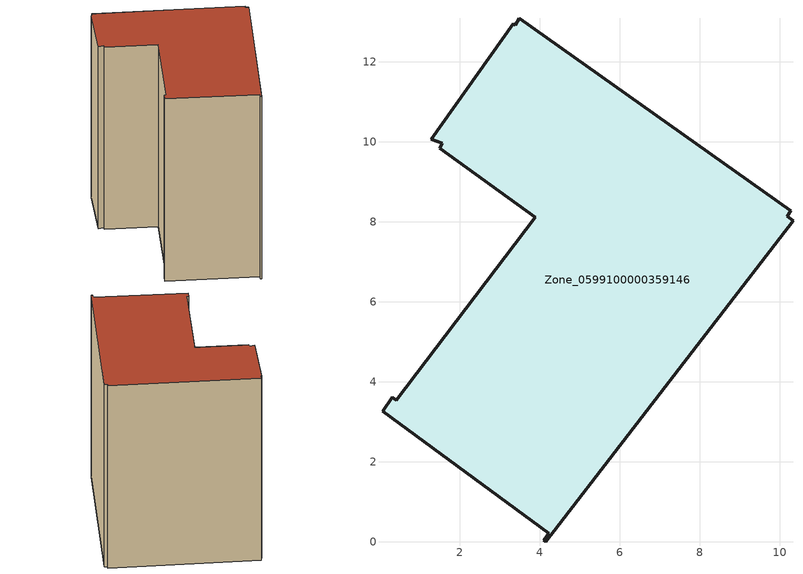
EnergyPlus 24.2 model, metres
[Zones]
Zone_0599100000359146
 floor ground (C_G): 4.22,0.21 0.06,3.27 0.31,3.62 0.41,3.54 3.88,8.12 1.49,9.84 1.56,9.96 1.29,10.07 3.33,12.95 3.38,12.92 3.48,13.09 10.28,8.28 10.19,8.15 10.33,8.03 4.15,0 4.09,0.04 z3.65
 wall outside (C_F): 10.19,8.15 10.28,8.28 3.48,13.09 3.38,12.92 3.33,12.95 1.29,10.07 1.56,9.96 1.49,9.84 3.88,8.12 0.41,3.54 0.31,3.62 0.06,3.27 4.22,0.21 4.09,0.04 4.15,0 10.33,8.03 10.19,8.15 z3.65:14.84
 roof outside (C_R): 0.06,3.27 4.22,0.21 4.09,0.04 4.15,0 10.33,8.03 10.19,8.15 10.28,8.28 3.48,13.09 3.38,12.92 3.33,12.95 1.29,10.07 1.56,9.96 1.49,9.84 3.88,8.12 0.41,3.54 0.31,3.62 z14.84
[BUILDING]
Pand.0599100000359146: North Axis=0; Terrain=City; Loads Convergence Tolerance Value=0.04; Temperature Convergence Tolerance Value=0.4; Solar Distribution=FullExterior; Maximum Number of Warmup Days=25; Minimum Number of Warmup Days=1
[Site:Location]
Rotterdam.The.Hague.AP_ZH_NLD Design_Conditions: Latitude=51.96; Longitude=4.45; Time Zone=1; Elevation=-4.5
[SITE:GROUNDTEMPERATURE:BUILDINGSURFACE]
18, 18, 18, 18, 18, 18, 18, 18, 18, 18, 18, 18
[MATERIAL] Thermal Absorptance=0.9; Solar Absorptance=0.7; Visible Absorptance=0.7
Name | Roughness | Thickness | Conductivity | Density | Specific Heat
G.TC.1992-2005 | MediumSmooth | 0.15 | 0.06 | 540 | 1210
F.TC.1992-2005 | Rough | 0.3 | 0.12 | 1920 | 840
R.TC.1992-2005 | MediumRough | 0.2 | 0.08 | 1500 | 1000
[CONSTRUCTION]
C_G: G.TC.1992-2005
C_F: F.TC.1992-2005
C_R: R.TC.1992-2005
[ZONE]
Zone_0599100000359146: Type=1; Multiplier=1; Ceiling Height=Autocalculate; Volume=Autocalculate; Floor Area=autocalculate; Part of Total Floor Area=Yes
[ZONEINFILTRATION:DESIGNFLOWRATE]
Infil_Zone_0599100000359146: Zone or ZoneList or Space or SpaceList=Zone_0599100000359146; Schedule=AlwaysOn; Design Flow Rate Calculation Method=Flow/Area; Flow Rate per Floor Area=0.0015; Constant Term Coefficient=1; Temperature Term Coefficient=0; Velocity Term Coefficient=0; Velocity Squared Term Coefficient=0
[HVACTEMPLATE:ZONE:IDEALLOADSAIRSYSTEM]
Zone_0599100000359146: Maximum Heating Supply Air Temperature=50; Minimum Cooling Supply Air Temperature=13; Maximum Heating Supply Air Humidity Ratio=0.0156; Minimum Cooling Supply Air Humidity Ratio=0.0077; Heating Limit=NoLimit; Cooling Limit=NoLimit; Dehumidification Control Type=ConstantSensibleHeatRatio; Cooling Sensible Heat Ratio=0.7; Dehumidification Setpoint=60; Humidification Control Type=None; Humidification Setpoint=30; Outdoor Air Method=None; Outdoor Air Flow Rate per Person=0.00944; Outdoor Air Flow Rate per Zone Floor Area=0; Outdoor Air Flow Rate per Zone=0; Demand Controlled Ventilation Type=None; Outdoor Air Economizer Type=NoEconomizer; Heat Recovery Type=None; Sensible Heat Recovery Effectiveness=0.7; Latent Heat Recovery Effectiveness=0.65
[ZONECONTROL:THERMOSTAT]
ThermostatControl_Zone_0599100000359146: Zone or ZoneList=Zone_0599100000359146; Control Type Schedule=DualSetpointControlType; Control 1=Thermostat_Zone_0599100000359146; Temperature Difference Between Cutout And Setpoint=0
[THERMOSTATSETPOINT:DUALSETPOINT]
Thermostat_Zone_0599100000359146: Heating Setpoint Temperature Schedule=HeatingSetpoint_Zone_0599100000359146; Cooling Setpoint Temperature Schedule=CoolingSetpoint_Zone_0599100000359146
[SCHEDULE:COMPACT]
HeatingSetpoint_Zone_0599100000359146: Through: 12/31, For: AllDays, Until: 24:00, 21
CoolingSetpoint_Zone_0599100000359146: Through: 12/31, For: AllDays, Until: 24:00, 24
DualSetpointControlType: Through: 12/31, For: AllDays, Until: 24:00, 4
AlwaysOn: Through: 12/31, For: AllDays, Until: 24:00, 1
